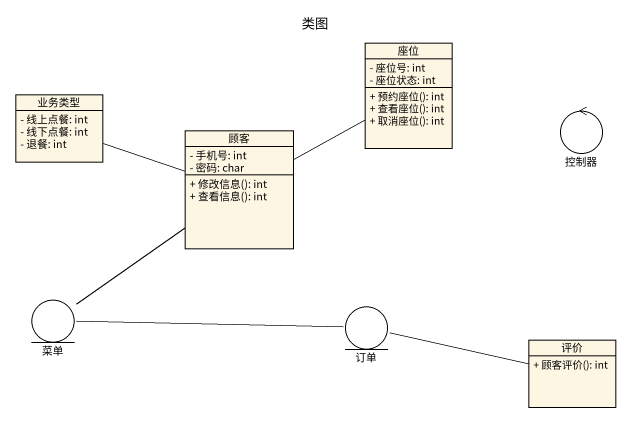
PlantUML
@startuml
title 类图
allowmixing
hide circle
hide empty members
skinparam classAttributeIconSize 0
class 座位 {
  - 座位号: int
  - 座位状态: int
  + 预约座位(): int
  + 查看座位(): int
  + 取消座位(): int
}
class 业务类型 {
  - 线上点餐: int
  - 线下点餐: int
  - 退餐: int
}
class 顾客 {
  - 手机号: int
  - 密码: char
  + 修改信息(): int
  + 查看信息(): int
}
control 控制器
entity 菜单
entity 订单
class 评价 {
  + 顾客评价(): int
}
顾客 -right- 座位
顾客 -left- 业务类型
顾客 -- 菜单
菜单 -right- 订单
订单 -right- 评价
@enduml
